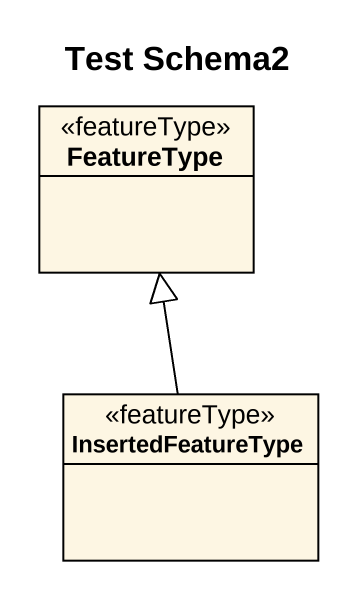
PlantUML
@startuml
title Test Schema2
hide circle
hide empty members
class FeatureType <<featureType>>
class InsertedFeatureType <<featureType>>
InsertedFeatureType -up-|> FeatureType
@enduml
